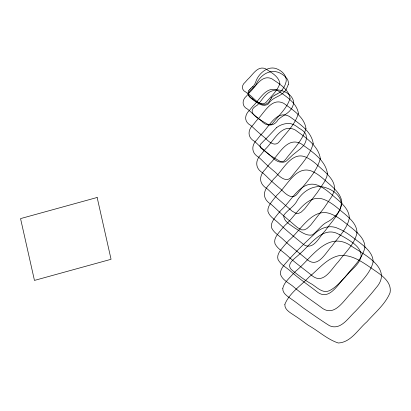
<?xml version="1.0" encoding="UTF-8"?>
<svg xmlns="http://www.w3.org/2000/svg" width="411" height="411" viewBox="0 0 411 411"><rect width="100%" height="100%" fill="white"/><g stroke="black" fill="none" stroke-linecap="round" stroke-linejoin="round"><path stroke-width="0.62" d="M288.245 84.645L286.241 89.398A20.411 16.193 -20.1 0 1 284.618 91.586C280.055 96.919 271.969 97.381 268.409 103.911C262.475 108.16 256.228 101.846 251.47 98.625C243.322 93.04 253.402 89.295 256.032 84.507C258.745 78.409 263.903 72.958 270.7 71.761A13.871 11.005 -20.1 0 1 273.577 71.488C278.899 71.514 283.878 74.735 287.109 78.794A12.417 9.849 -20.1 0 1 288.255 84.645M248.655 90.836L249.816 89.398M270.392 99.364C266.636 108.535 257.389 103.187 252.282 98.727M271.342 98.049L271.789 97.515M282.018 89.932L283.087 88.514A19.004 16.07 -35.2 0 0 285.614 83.49C288.019 77.468 283.338 71.735 278.036 69.392C268.578 64.44 258.221 73.43 255.585 82.354A14.698 12.412 -33.5 0 1 253.15 86.397M253.017 86.31L252.534 86.803M252.03 87.291L250.659 88.571M276.557 127.636L267.32 137.433A56.543 44.856 -20.1 0 1 264.936 139.719L260.41 144.338L259.891 145.802L260.687 147.868L270.263 155.471L279.439 160.984L282.162 162.093L283.924 162.17L286.431 160.973L292.755 154.932L300.092 149.034L303.025 146.188A16.178 12.833 -20.1 0 0 306.39 137.413C306.632 132.758 302.445 130.087 298.884 128.114C295.391 125.216 291.127 122.673 286.385 123.608A15.937 12.643 -20.1 0 0 276.552 127.636M274.969 95.075L277.055 93.939M339.686 234.804C323.467 224.632 310.834 244.386 300.081 253.587C296.1 257.99 284.14 264.201 292.534 270.546C298.134 275.046 303.796 279.531 310.038 283.128C316.177 286.123 321.916 294.086 329.473 290.659C336.732 287.017 341.731 280.348 347.321 274.682C352.15 268.881 359.471 264.206 361.125 256.438C361.5 249.76 355.921 244.802 350.86 241.385A131.33 104.189 -20.1 0 0 347.285 239.053L344.844 237.584A106.824 84.748 -20.1 0 0 339.686 234.804M248.527 94.53L248.116 92.958A3.889 3.226 -34.2 0 1 248.65 90.836M252.508 86.783A26.802 22.631 -34 0 1 252.01 87.266M249.862 89.439A21.331 17.457 -34.7 0 1 250.71 88.612M252.349 98.65A18.13 15.063 -33.8 0 1 248.388 94.617M270.464 99.395A20.468 16.753 -35.6 0 1 271.404 98.09M271.722 97.453A11.236 9.309 -34.9 0 1 274.974 95.09M282.177 90.045A15.022 12.736 -35.6 0 1 277.091 94.021M282.778 288.296C282.424 293.742 288.142 296.629 291.882 299.439C295.889 302.121 299.66 305.137 303.488 308.07C312.088 314.055 320.683 320.123 329.519 325.723C340.724 330.768 348.43 317.611 355.541 311.189C362.584 303.637 369.607 296.033 375.988 287.906C394.026 267.987 362.394 253.757 348.99 244.55C326.416 231.47 310.773 258.92 295.817 271.116A323.678 256.793 -20.1 0 0 290.993 276.135C287.762 279.768 283.852 283.364 282.778 288.296M284.854 304.284C284.443 309.925 290.556 312.735 294.44 315.52C299.254 318.551 303.734 322.06 308.378 325.342C318.479 330.947 327.259 339.388 338.284 343.005C350.958 342.399 358.038 329.345 366.889 321.813C374.996 312.565 385.194 304.392 390.024 292.827C392.294 281.294 380.077 274.271 372.047 268.635C362.6 262.131 352.289 254.681 340.226 255.431C327.305 257.594 318.931 269.041 309.257 276.839C300.929 285.66 289.591 292.812 284.854 304.284M293.665 102.344L293.279 104.774L292.298 107.235A17.313 13.738 -20.1 0 1 290.808 109.588C287.572 114.109 282.038 115.917 278.124 119.663C275.637 124.179 270.469 126.984 265.963 123.197A87.276 69.243 -20.1 0 1 261.391 120.551A102.134 81.029 -20.1 0 1 259.32 119.2C252.719 114.905 248.003 110.282 257.343 105.124C262.105 100.366 265.018 93.307 271.892 91.026A13.383 10.619 -20.1 0 1 274.738 90.209A14.221 11.282 -20.1 0 1 277.692 89.906C284.376 90.369 292.976 95.054 293.665 102.344M320.308 158.456C316.912 171.89 305.83 182.602 297.636 193.473C292.062 200.974 285.152 193.35 280.682 189.065C275.714 184.914 270.798 180.701 266.251 176.083A138.435 109.829 -20.1 0 0 262.701 172.867C254.861 168.376 255.108 160.079 261.304 154.238A224.416 178.04 -20.1 0 1 265.249 149.224C273.531 141.641 281.391 122.55 295.268 129.999C305.044 137.207 318.433 145.499 320.308 158.456M313.208 143.418C309.863 156.308 299.532 166.198 291.656 176.617C286.611 183.46 279.557 176.673 275.555 172.45C270.839 168.515 266.169 164.528 261.853 160.151A131.078 103.988 -20.1 0 0 258.488 157.11C251.034 152.856 251.285 144.985 257.168 139.457A212.955 168.947 -20.1 0 1 260.918 134.7C268.794 127.502 276.269 109.413 289.436 116.462C298.874 123.341 311.266 131.011 313.208 143.418M327.397 173.452L326.863 176.55L324.849 181.174L317.338 192.456L304.69 208.834L301.196 212.117L298.735 213.335L296.182 213.335L292.257 211.228L277.384 198.369L270.633 191.942A144.266 114.453 -20.1 0 0 266.914 188.592C258.555 183.481 258.945 175.667 265.47 169.142A235.056 186.481 -20.1 0 1 269.616 163.897C278.329 155.954 286.601 136.015 301.145 143.773C311.276 151.104 325.569 160.09 327.397 173.452M305.974 128.35C302.773 140.423 293.022 149.645 285.588 159.381C280.913 165.746 274.101 159.535 270.428 155.538C265.994 151.88 261.601 148.176 257.543 144.102A121.769 96.606 -20.1 0 0 254.373 141.271C247.345 137.325 247.633 129.953 253.171 124.81A199.844 158.548 -20.1 0 1 256.716 120.361C264.155 113.354 271.214 97.088 283.631 103.269C292.462 109.675 304.161 116.739 305.974 128.35M334.559 188.397L333.989 191.603L331.857 196.407L323.945 208.136L310.624 225.161L306.95 228.583L304.361 229.852L301.684 229.867L297.574 227.694L282.003 214.414L274.933 207.776A148.869 118.106 -20.1 0 0 271.044 204.313C262.259 199.027 262.747 190.904 269.585 184.149A245.465 194.737 -20.1 0 1 273.952 178.698C283.138 170.395 291.872 149.727 307.099 157.716C313.927 161.153 319.157 166.881 324.88 171.808C329.499 176.232 334.554 181.585 334.559 188.397M298.396 113.277C295.345 124.333 286.292 132.707 279.382 141.584C275.072 147.369 268.789 141.841 265.357 138.168C261.268 134.875 257.214 131.53 253.469 127.842A109.85 87.153 -20.1 0 0 250.546 125.288C244.021 121.728 244.381 114.988 249.503 110.328A183.753 145.782 -20.1 0 1 252.801 106.269C259.752 99.832 266.343 85.036 277.805 90.595C285.907 96.349 296.732 102.673 298.396 113.277M341.849 203.275C339.943 213.956 331.389 221.801 325.445 230.453C319.727 235.878 314.066 250.34 304.253 244.992C295.72 238.077 287.078 231.203 279.115 223.599C275.278 219.633 269.395 216.859 267.859 211.177C267.525 206.502 271.003 202.757 273.603 199.258A252.498 200.321 -20.1 0 1 277.071 194.978C287.176 186.055 296.608 163.593 313.141 171.772C319.789 174.973 324.921 180.408 330.501 185.089C335.766 189.882 341.818 195.626 341.849 203.275M290.063 98.25C287.443 107.615 279.567 114.499 273.762 122.052C270.515 127.282 264.417 124.692 261.36 120.772C257.497 117.649 253.536 114.648 249.95 111.196A93.985 74.566 -20.1 0 0 247.365 109.002C241.678 106.341 241.971 99.698 246.528 96.076A162.042 128.561 -20.1 0 1 249.492 92.542C255.755 86.88 261.709 74.067 271.866 78.794C278.977 83.68 288.604 89.012 290.063 98.25M349.314 218.082C347.197 229.168 338.166 237.214 331.883 246.138C325.723 252.467 318.489 267.951 307.962 260.255C299.747 253.253 290.962 246.913 283.138 239.438C279.321 235.734 274.199 233.073 271.753 228.162C270.048 222.88 274.574 218.333 277.482 214.455A263.626 209.148 -20.1 0 1 281.155 210.036C291.897 200.712 301.946 177.634 319.275 185.916C326.221 189.127 331.626 194.696 337.477 199.474C342.954 204.334 349.319 210.185 349.314 218.082M356.995 232.816C354.621 244.324 345.06 252.539 338.387 261.735C331.78 268.321 324.104 284.217 313.028 276.423C304.402 269.313 295.196 262.912 286.97 255.308C282.974 251.537 277.615 248.891 275.036 243.846C273.284 238.359 278.134 233.72 281.181 229.744A275.858 218.852 -20.1 0 1 285.095 225.182C296.429 215.539 307.546 191.654 325.517 200.111C332.782 203.317 338.484 208.988 344.634 213.848C350.326 218.744 357.051 224.673 356.995 232.816M279.901 83.412C277.492 90.918 271.024 96.421 266.051 102.349C259.952 107.908 253.032 96.4 247.812 93.687A70.6 56.009 -20.1 0 0 245.773 92.049C241.226 90.096 241.601 84.913 245.213 82.21A127.6 101.229 -20.1 0 1 247.607 79.487C252.693 75.059 257.533 65.277 265.563 68.781C271.101 72.398 278.761 76.292 279.901 83.412M364.917 247.473C362.23 259.413 352.083 267.787 344.968 277.25C337.847 284.114 329.684 300.405 318.001 292.545C308.928 285.357 299.259 278.92 290.598 271.214C286.405 267.397 280.785 264.792 278.057 259.613C276.264 253.906 281.489 249.189 284.684 245.12A289.637 229.785 -20.1 0 1 288.866 240.409C300.893 230.386 313.161 205.803 331.872 214.342C339.481 217.511 345.517 223.276 351.996 228.192C357.914 233.099 365.035 239.079 364.917 247.473M373.111 262.043C370.049 274.44 359.255 282.958 351.652 292.699C343.945 299.85 335.232 316.532 322.876 308.635C313.31 301.402 303.138 294.964 293.988 287.171C289.401 282.958 282.265 280.4 280.364 273.967C280.204 268.501 284.741 264.478 287.962 260.584A305.414 242.3 -20.1 0 1 292.447 255.724C299.306 248.48 306.39 241.442 313.742 234.691C319.897 227.951 329.735 224.262 338.351 228.588C346.329 231.696 352.736 237.543 359.579 242.5C365.739 247.391 373.296 253.397 373.111 262.043M283.729 215.313C283.436 221.591 290.68 224.75 294.954 228.131C300.261 231.136 305.82 236.238 312.319 234.958C318.001 230.874 321.659 224.226 328.451 221.406C333.783 218.01 338.905 213.422 340.724 207.159A19.142 15.186 -20.1 0 0 341.222 202.623C339.763 193.319 329.206 187.627 320.606 186.537A19.245 15.269 -20.1 0 0 315.155 187.026C307.711 188.546 301.551 193.745 297.502 200.018C294.461 206.492 287.695 209.744 283.729 215.313M97.155 197.48L20.55 218.601L34.457 280.415L111.062 259.295L97.155 197.48"/></g></svg>
